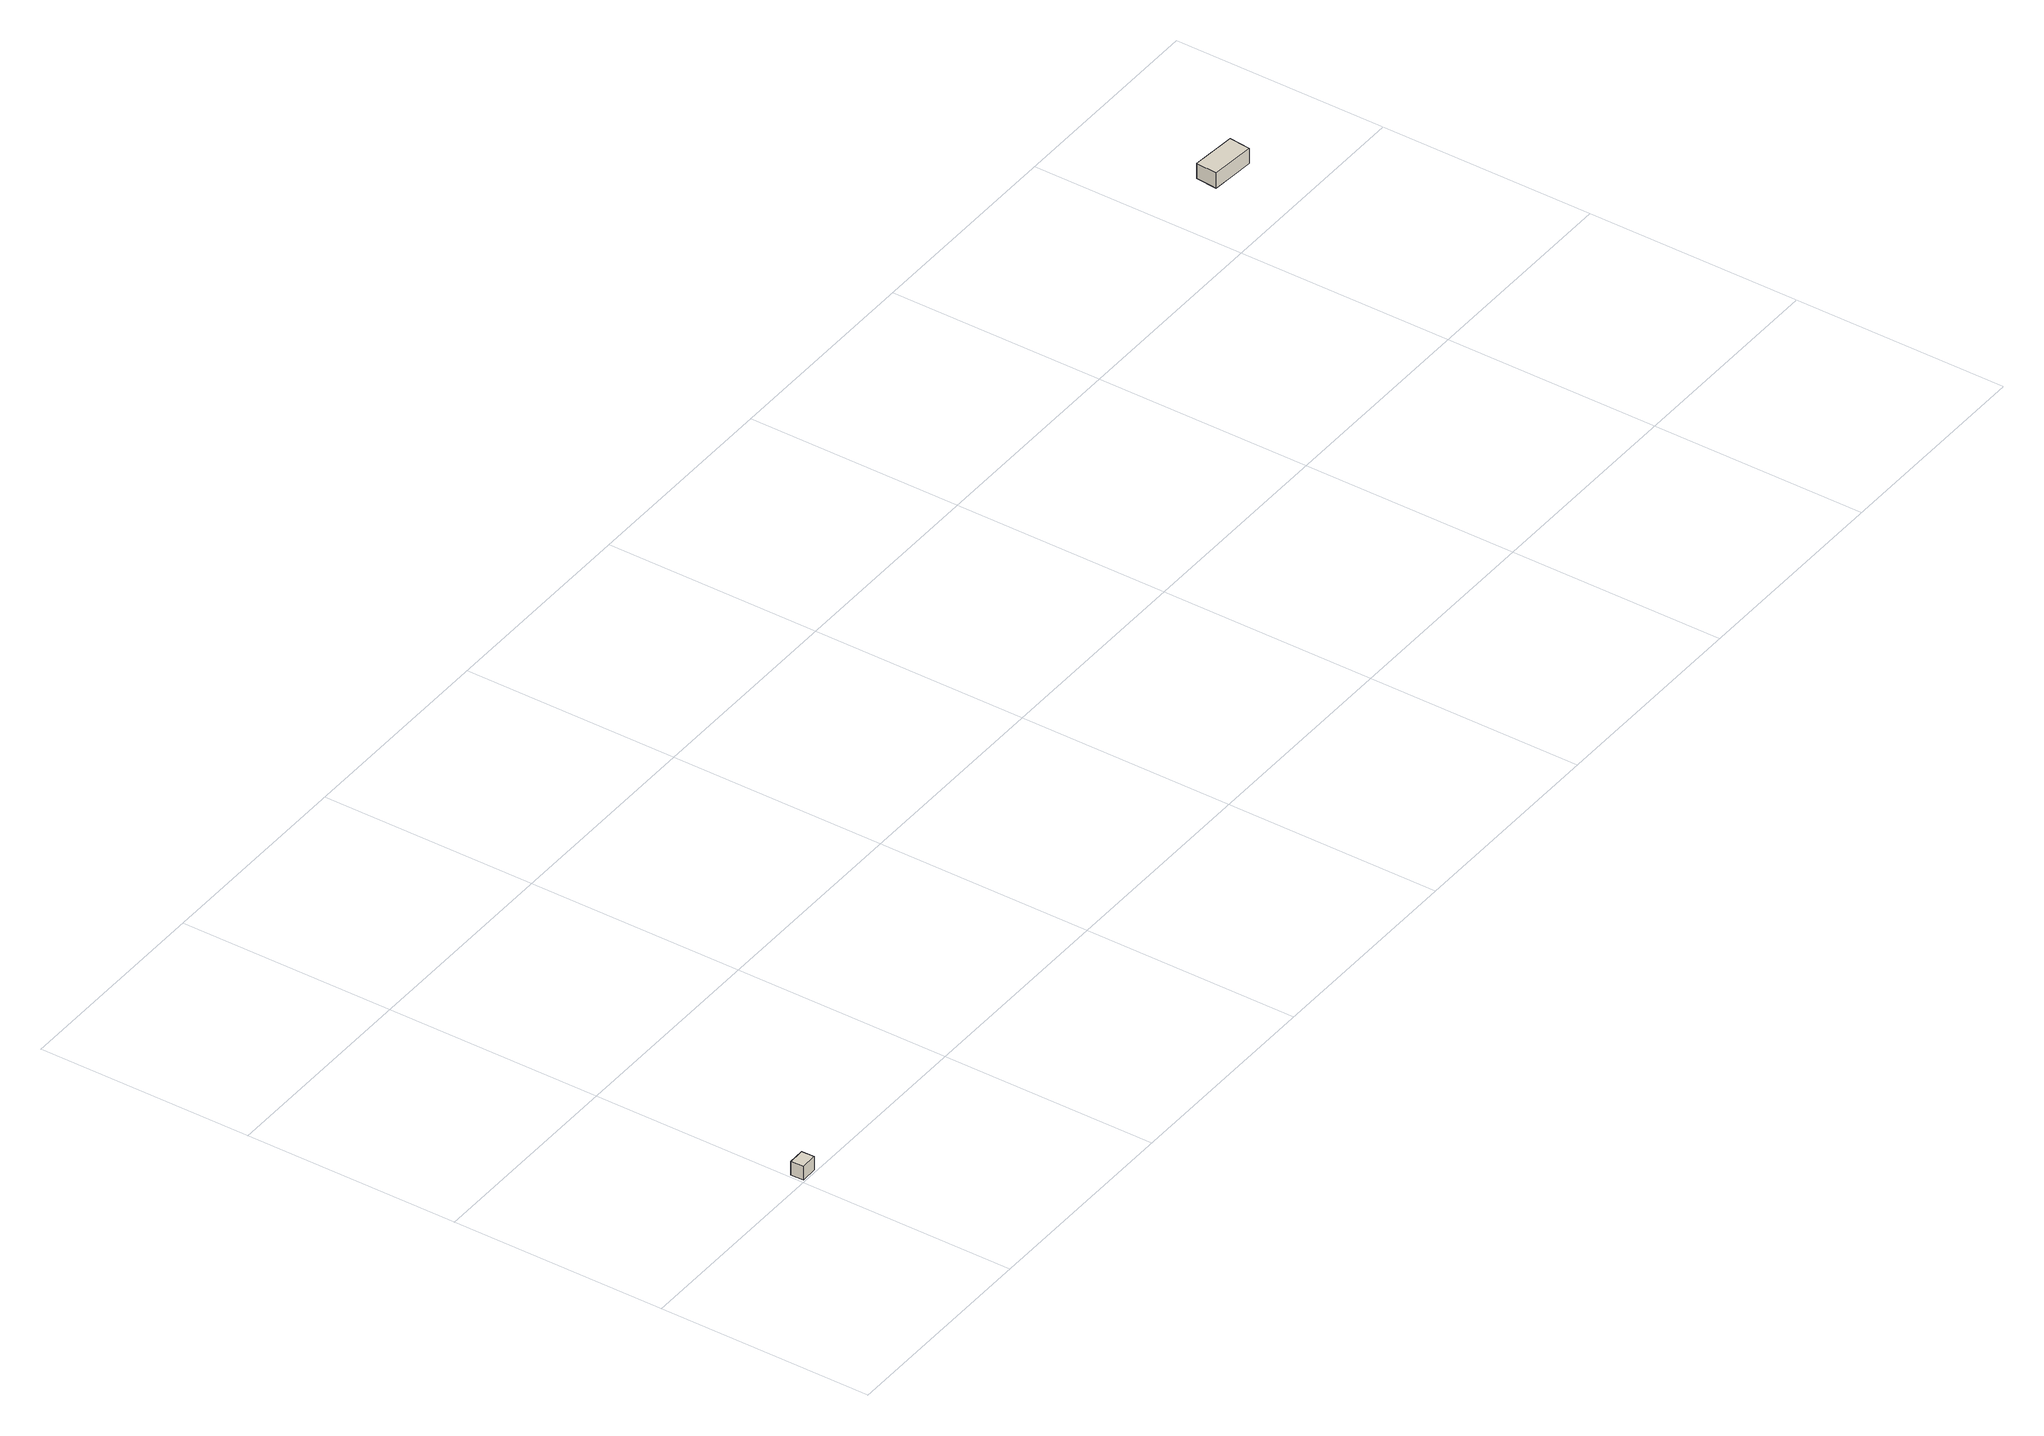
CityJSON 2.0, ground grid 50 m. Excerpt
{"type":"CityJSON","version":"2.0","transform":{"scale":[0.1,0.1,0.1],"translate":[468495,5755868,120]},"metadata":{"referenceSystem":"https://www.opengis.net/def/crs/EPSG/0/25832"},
"CityObjects":{
"building1":{"type":"Building","attributes":{"Gemeindeschluessel":"05711000","BezugspunktDach":"2000","function":"31001_9998","measuredHeight":4.11},"address":[{"country":"Germany","locality":"Bielefeld","thoroughfareNumber":"28","thoroughfareName":"Westkampweg"}],"geometry":[{"type":"Solid","lod":"1","boundaries":[[[[0,1,2,3]],[[4,5,6,7]],[[4,7,3,2]],[[5,4,2,1]],[[6,5,1,0]],[[7,6,0,3]]]]}]},
"building2":{"type":"Building","attributes":{"Gemeindeschluessel":"05711000","BezugspunktDach":"2000","function":"31001_9998","measuredHeight":4.38},"address":[{"country":"Germany","locality":"Bielefeld","thoroughfareNumber":"56","thoroughfareName":"Westkampweg"}],"geometry":[{"type":"Solid","lod":"1","boundaries":[[[[8,9,10,11]],[[12,13,14,15]],[[12,15,11,10]],[[13,12,10,9]],[[14,13,9,8]],[[15,14,8,11]]]]}]}
},
"vertices":[
[46,35,44],[7,34,44],[8,4,44],[47,5,44],[8,4,10],[7,34,10],[46,35,10],[47,5,10],
[3108,1181,90],[3103,1131,90],[3207,1122,90],[3212,1172,90],[3207,1122,52],[3103,1131,52],[3108,1181,52],[3212,1172,52]
]}
